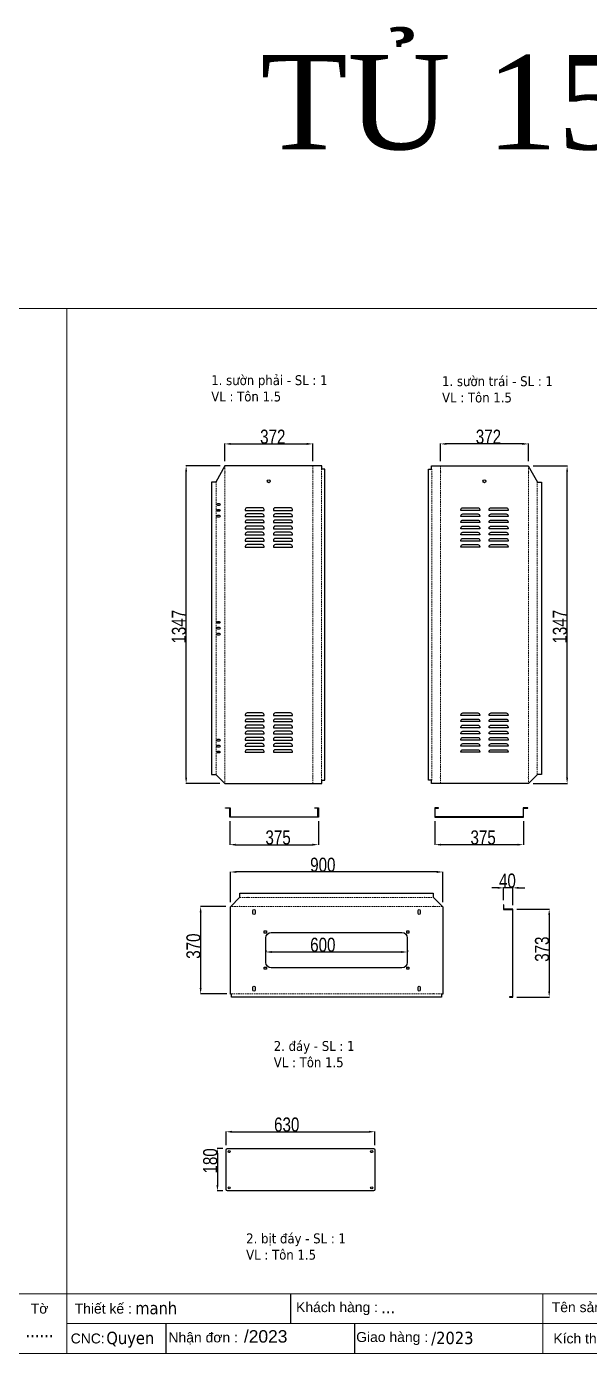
# Model space of a CAD drawing. Header units: inches. Extents: x 21 to 136330, y 8 to 58290.
# Drawn here: x 32897 to 35282, y 23570 to 29198 of the extents above; entities that cross this region are included whole.
import ezdxf
from ezdxf.enums import TextEntityAlignment as Align

# ---------------------------------------------------------------- set-up
doc = ezdxf.new("R2010")
doc.units = ezdxf.units.IN
doc.header["$MEASUREMENT"] = 0
doc.linetypes.add('HIDDEN', pattern=[9.525, 6.35, -3.175])
for name, color, linetype in [('0 KHUNG KT01', 7, 'Continuous'), ('1-EMC-ACESS', 4, 'Continuous'), ('@.0.DM. NÉT CHÍNH', 7, 'Continuous')]:
    doc.layers.add(name, color=color, linetype=linetype)
doc.layers.add('0 TĂNG CỨNG', color=7, linetype='Continuous', lineweight=15)
doc.layers.add('@.0.DM. NÉT ĐỨT', color=8, linetype='HIDDEN', lineweight=9)
doc.layers.add('@.DM. KÍCH THƯỚC', color=8, linetype='Continuous', transparency=0.2)
doc.layers.add('@.DM. KÍCH THƯỚC @ 1', color=8, linetype='Continuous', transparency=0.2)
doc.styles.add('ARIAL', font='arial.ttf')
doc.styles.add('Note Text (ISO)', font='tahoma.ttf')
doc.styles.add('roman', font='roman.shx', dxfattribs={"width": 0.8})
doc.styles.add('Tahoma (Input Text)', font='tahoma.ttf')
doc.dimstyles.new('Kích thước Duy Mạnh', dxfattribs={"dimtxt": 30, "dimasz": 25, "dimexe": 1.25, "dimexo": 20, "dimtad": 1, "dimdec": 1, "dimtxsty": 'roman', "dimcen": 2.5, "dimclrd": 8, "dimclre": 8, "dimclrt": 2, "dimadec": 0, "dimazin": 0, "dimtfac": 1, "dimtdec": 1, "dimtix": 1, "dimtmove": 0, "dimatfit": 3, "dimfxl": 1, "dimtfillclr": 1, "dimarcsym": 0})

# ---------------------------------------------------------------- blocks, each defined once
blk = doc.blocks.new('KHUNG KT1')
at = {"color": 7}
for p, q in [((7128, -4752), (0, -4752)), ((2294.1, -4752), (2294.1, -5040)), ((4848, -4896), (0, -4896))]:
    blk.add_line(p, q, dxfattribs=at)
blk.add_lwpolyline([(0, 0), (7128, 0), (7128, -5040), (0, -5040)], close=True, dxfattribs=at)
at = {"layer": '0 KHUNG KT01'}
for p, q in [((1077.9, -4752), (1077.9, -4896)), ((476.3, -4896), (476.3, -5040)), ((1385.1, -4896), (1385.1, -5040))]:
    blk.add_line(p, q, dxfattribs=at)
at = {"color": 2, "char_height": 48, "style": 'ARIAL'}
for s, insert, width, attachment_point in [('  Thiết kế :', (0, -4824), 2202.321, 4), ('  Khách hàng :', (1066.9, -4824), 2202.321, 4), ('  Tên sản phẩm :', (2299.1, -4824), 2202.321, 4), ('Tờ', (6996, -4824), 264, 5), ('CNC:', (18.2, -4968), 2202.321, 4), ('  Nhận đơn :', (451.9, -4968), 2202.321, 4), ('  Giao hàng :', (1356.7, -4968), 2202.321, 4), ('  Kích thước :', (2307, -4968), 2202.321, 4)]:
    blk.add_mtext(s, dxfattribs=dict(at, insert=insert, width=width, attachment_point=attachment_point))
at = {"color": 1, "style": 'Tahoma (Input Text)', "flags": 8}
for tag, p in [('#01', (328.9, -4851.1)), ('#03', (1514.7, -4846.3)), ('#05', (2819, -4851.1)), ('#07', (4424, -4851.1)), ('#09', (5172.9, -4851.1)), ('#02', (189.8, -4995.1)), ('#04', (1755.3, -4995.1)), ('#06', (2727.8, -4995.1)), ('#08', (4382.7, -4995.1)), ('#10', (5172.9, -4995.1))]:
    blk.add_attdef(tag, p, '', height=60, dxfattribs=at)
blk.add_attdef('#11', text='', height=60, dxfattribs=at).set_placement((6996, -4961.6), align=Align.CENTER)
at = {"layer": '0 TĂNG CỨNG', "color": 1, "style": 'ARIAL'}
blk.add_attdef('#12', (852.8, -4987.6), '', height=60, dxfattribs=at)
blk = doc.blocks.new('*D971')
at = {"layer": '@.DM. KÍCH THƯỚC', "color": 8, "lineweight": -2, "transparency": 16777216}
for p, q in [((33760.2, 25484.4), (33760.2, 25613.6)), ((34660.2, 25484.4), (34660.2, 25613.6))]:
    blk.add_line(p, q, dxfattribs=at)
at = {"layer": '@.DM. KÍCH THƯỚC', "lineweight": -2, "transparency": 16777216}
blk.add_line((34635.2, 25612.3), (33785.2, 25612.3), dxfattribs=at)
at = {"layer": '@.DM. KÍCH THƯỚC', "transparency": 16777216}
for points in [[(33785.2, 25616.5), (33785.2, 25608.2), (33760.2, 25612.3)], [(34635.2, 25616.5), (34635.2, 25608.2), (34660.2, 25612.3)]]:
    blk.add_solid(points, dxfattribs=at)
at = {"layer": 'Defpoints', "color": 0, "transparency": 16777216}
for p in [(33760.2, 25612.3), (33760.2, 25464.4), (34660.2, 25464.4)]:
    blk.add_point(p, dxfattribs=at)
at = {"layer": '@.DM. KÍCH THƯỚC', "color": 2, "transparency": 16777216, "insert": (34098.5, 25672.9), "char_height": 60, "attachment_point": 1, "style": 'roman'}
blk.add_mtext('900', dxfattribs=at)
blk = doc.blocks.new('*D972')
at = {"layer": '@.DM. KÍCH THƯỚC', "color": 8, "lineweight": -2, "transparency": 16777216}
for p, q in [((33742.2, 24453.5), (33742.2, 24511.7)), ((34372.2, 24453.5), (34372.2, 24511.7))]:
    blk.add_line(p, q, dxfattribs=at)
at = {"layer": '@.DM. KÍCH THƯỚC', "lineweight": -2, "transparency": 16777216}
blk.add_line((33767.2, 24510.5), (34347.2, 24510.5), dxfattribs=at)
at = {"layer": '@.DM. KÍCH THƯỚC', "transparency": 16777216}
for points in [[(33767.2, 24514.7), (33767.2, 24506.3), (33742.2, 24510.5)], [(34347.2, 24514.7), (34347.2, 24506.3), (34372.2, 24510.5)]]:
    blk.add_solid(points, dxfattribs=at)
at = {"layer": 'Defpoints', "color": 0, "transparency": 16777216}
for p in [(34372.2, 24510.5), (33742.2, 24433.5), (34372.2, 24433.5)]:
    blk.add_point(p, dxfattribs=at)
at = {"layer": '@.DM. KÍCH THƯỚC', "color": 2, "transparency": 16777216, "insert": (33945.5, 24571.1), "char_height": 60, "attachment_point": 1, "style": 'roman'}
blk.add_mtext('630', dxfattribs=at)
blk = doc.blocks.new('*D973')
at = {"layer": '@.DM. KÍCH THƯỚC', "color": 8, "lineweight": -2, "transparency": 16777216}
for p, q in [((33728.2, 24439.5), (33704.2, 24439.5)), ((33728.2, 24259.5), (33704.2, 24259.5))]:
    blk.add_line(p, q, dxfattribs=at)
at = {"layer": '@.DM. KÍCH THƯỚC', "lineweight": -2, "transparency": 16777216}
blk.add_line((33705.5, 24414.5), (33705.5, 24284.5), dxfattribs=at)
at = {"layer": '@.DM. KÍCH THƯỚC', "transparency": 16777216}
for points in [[(33701.3, 24414.5), (33709.6, 24414.5), (33705.5, 24439.5)], [(33701.3, 24284.5), (33709.6, 24284.5), (33705.5, 24259.5)]]:
    blk.add_solid(points, dxfattribs=at)
at = {"layer": 'Defpoints', "color": 0, "transparency": 16777216}
for p in [(33748.2, 24439.5), (33705.5, 24259.5), (33748.2, 24259.5)]:
    blk.add_point(p, dxfattribs=at)
at = {"layer": '@.DM. KÍCH THƯỚC', "color": 2, "transparency": 16777216, "insert": (33644.8, 24333.4), "char_height": 60, "attachment_point": 1, "rotation": 90, "style": 'roman'}
blk.add_mtext('180', dxfattribs=at)
blk = doc.blocks.new('*D974')
at = {"layer": '@.DM. KÍCH THƯỚC', "color": 8, "lineweight": -2, "transparency": 16777216}
for p, q in [((33910.2, 25281.3), (33910.2, 25274.1)), ((34510.2, 25281.3), (34510.2, 25274.1))]:
    blk.add_line(p, q, dxfattribs=at)
at = {"layer": '@.DM. KÍCH THƯỚC', "lineweight": -2, "transparency": 16777216}
blk.add_line((34485.2, 25272.9), (33935.2, 25272.9), dxfattribs=at)
at = {"layer": '@.DM. KÍCH THƯỚC', "transparency": 16777216}
for points in [[(33935.2, 25277.1), (33935.2, 25268.7), (33910.2, 25272.9)], [(34485.2, 25277.1), (34485.2, 25268.7), (34510.2, 25272.9)]]:
    blk.add_solid(points, dxfattribs=at)
at = {"layer": 'Defpoints', "color": 0, "transparency": 16777216}
for p in [(33910.2, 25272.9), (33910.2, 25261.3), (34510.2, 25261.3)]:
    blk.add_point(p, dxfattribs=at)
at = {"layer": '@.DM. KÍCH THƯỚC', "color": 2, "transparency": 16777216, "insert": (34098.5, 25333.5), "char_height": 60, "attachment_point": 1, "style": 'roman'}
blk.add_mtext('600', dxfattribs=at)
blk = doc.blocks.new('*D976')
at = {"layer": '@.DM. KÍCH THƯỚC', "color": 8, "lineweight": -2, "transparency": 16777216}
for p, q in [((33736.9, 27354.5), (33736.9, 27429)), ((34109.3, 27354.5), (34109.3, 27429))]:
    blk.add_line(p, q, dxfattribs=at)
at = {"layer": '@.DM. KÍCH THƯỚC', "lineweight": -2, "transparency": 16777216}
blk.add_line((33761.9, 27427.8), (34084.3, 27427.8), dxfattribs=at)
at = {"layer": '@.DM. KÍCH THƯỚC', "transparency": 16777216}
for points in [[(33761.9, 27432), (33761.9, 27423.6), (33736.9, 27427.8)], [(34084.3, 27432), (34084.3, 27423.6), (34109.3, 27427.8)]]:
    blk.add_solid(points, dxfattribs=at)
at = {"layer": 'Defpoints', "color": 0, "transparency": 16777216}
for p in [(34109.3, 27427.8), (33736.9, 27334.5), (34109.3, 27334.5)]:
    blk.add_point(p, dxfattribs=at)
at = {"layer": '@.DM. KÍCH THƯỚC', "color": 2, "transparency": 16777216, "insert": (33886.4, 27488.4), "char_height": 60, "attachment_point": 1, "style": 'roman'}
blk.add_mtext('372', dxfattribs=at)
blk = doc.blocks.new('*D977')
at = {"layer": '@.DM. KÍCH THƯỚC', "color": 8, "lineweight": -2, "transparency": 16777216}
for p, q in [((33716.9, 27334.5), (33571.6, 27334.5)), ((33716.3, 25987.5), (33571.6, 25987.5))]:
    blk.add_line(p, q, dxfattribs=at)
at = {"layer": '@.DM. KÍCH THƯỚC', "lineweight": -2, "transparency": 16777216}
blk.add_line((33572.8, 26012.5), (33572.8, 27309.5), dxfattribs=at)
at = {"layer": '@.DM. KÍCH THƯỚC', "transparency": 16777216}
for points in [[(33568.7, 27309.5), (33577, 27309.5), (33572.8, 27334.5)], [(33568.7, 26012.5), (33577, 26012.5), (33572.8, 25987.5)]]:
    blk.add_solid(points, dxfattribs=at)
at = {"layer": 'Defpoints', "color": 0, "transparency": 16777216}
for p in [(33572.8, 27334.5), (33736.9, 27334.5), (33736.3, 25987.5)]:
    blk.add_point(p, dxfattribs=at)
at = {"layer": '@.DM. KÍCH THƯỚC', "color": 2, "transparency": 16777216, "insert": (33512.2, 26581), "char_height": 60, "attachment_point": 1, "rotation": 90, "style": 'roman'}
blk.add_mtext('1347', dxfattribs=at)
blk = doc.blocks.new('*D980')
at = {"layer": '@.DM. KÍCH THƯỚC', "color": 8, "lineweight": -2, "transparency": 16777216}
for p, q in [((33741.1, 25466.1), (33633.1, 25466.1)), ((33745.2, 25095.7), (33633.1, 25095.7))]:
    blk.add_line(p, q, dxfattribs=at)
at = {"layer": '@.DM. KÍCH THƯỚC', "lineweight": -2, "transparency": 16777216}
blk.add_line((33634.3, 25441.1), (33634.3, 25120.7), dxfattribs=at)
at = {"layer": '@.DM. KÍCH THƯỚC', "transparency": 16777216}
for points in [[(33630.2, 25441.1), (33638.5, 25441.1), (33634.3, 25466.1)], [(33630.2, 25120.7), (33638.5, 25120.7), (33634.3, 25095.7)]]:
    blk.add_solid(points, dxfattribs=at)
at = {"layer": 'Defpoints', "color": 0, "transparency": 16777216}
for p in [(33761.1, 25466.1), (33634.3, 25095.7), (33765.2, 25095.7)]:
    blk.add_point(p, dxfattribs=at)
at = {"layer": '@.DM. KÍCH THƯỚC', "color": 2, "transparency": 16777216, "insert": (33573.7, 25244.2), "char_height": 60, "attachment_point": 1, "rotation": 90, "style": 'roman'}
blk.add_mtext('370', dxfattribs=at)
blk = doc.blocks.new('*D981')
at = {"layer": '@.DM. KÍCH THƯỚC', "color": 8, "lineweight": -2, "transparency": 16777216}
for p, q in [((34974.6, 25454.6), (35112.6, 25454.6)), ((34974.6, 25081.6), (35112.6, 25081.6))]:
    blk.add_line(p, q, dxfattribs=at)
at = {"layer": '@.DM. KÍCH THƯỚC', "lineweight": -2, "transparency": 16777216}
blk.add_line((35111.4, 25429.6), (35111.4, 25106.6), dxfattribs=at)
at = {"layer": '@.DM. KÍCH THƯỚC', "transparency": 16777216}
for points in [[(35107.2, 25429.6), (35115.5, 25429.6), (35111.4, 25454.6)], [(35107.2, 25106.6), (35115.5, 25106.6), (35111.4, 25081.6)]]:
    blk.add_solid(points, dxfattribs=at)
at = {"layer": 'Defpoints', "color": 0, "transparency": 16777216}
for p in [(34954.6, 25454.6), (34954.6, 25081.6), (35111.4, 25081.6)]:
    blk.add_point(p, dxfattribs=at)
at = {"layer": '@.DM. KÍCH THƯỚC', "color": 2, "transparency": 16777216, "insert": (35050.8, 25231.4), "char_height": 60, "attachment_point": 1, "rotation": 90, "style": 'roman'}
blk.add_mtext('373', dxfattribs=at)
blk = doc.blocks.new('*D982')
at = {"layer": '@.DM. KÍCH THƯỚC', "color": 8, "lineweight": -2, "transparency": 16777216}
for p, q in [((33758.1, 25827.2), (33758.1, 25726.8)), ((34133.1, 25827.2), (34133.1, 25726.8))]:
    blk.add_line(p, q, dxfattribs=at)
at = {"layer": '@.DM. KÍCH THƯỚC', "lineweight": -2, "transparency": 16777216}
blk.add_line((33783.1, 25728.1), (34108.1, 25728.1), dxfattribs=at)
at = {"layer": '@.DM. KÍCH THƯỚC', "transparency": 16777216}
for points in [[(33783.1, 25732.2), (33783.1, 25723.9), (33758.1, 25728.1)], [(34108.1, 25732.2), (34108.1, 25723.9), (34133.1, 25728.1)]]:
    blk.add_solid(points, dxfattribs=at)
at = {"layer": 'Defpoints', "color": 0, "transparency": 16777216}
for p in [(33758.1, 25847.2), (34133.1, 25847.2), (34133.1, 25728.1)]:
    blk.add_point(p, dxfattribs=at)
at = {"layer": '@.DM. KÍCH THƯỚC', "color": 2, "transparency": 16777216, "insert": (33908.9, 25788.7), "char_height": 60, "attachment_point": 1, "style": 'roman'}
blk.add_mtext('375', dxfattribs=at)
blk = doc.blocks.new('*D984')
at = {"layer": '@.DM. KÍCH THƯỚC', "lineweight": -2, "transparency": 16777216}
for p, q in [((34892.6, 25544.9), (34867.6, 25544.9)), ((34957.6, 25544.9), (34917.6, 25544.9)), ((34982.6, 25544.9), (35007.6, 25544.9))]:
    blk.add_line(p, q, dxfattribs=at)
at = {"layer": '@.DM. KÍCH THƯỚC', "color": 8, "lineweight": -2, "transparency": 16777216}
for p, q in [((34917.6, 25493.1), (34917.6, 25546.2)), ((34957.6, 25471.6), (34957.6, 25546.2))]:
    blk.add_line(p, q, dxfattribs=at)
at = {"layer": '@.DM. KÍCH THƯỚC', "transparency": 16777216}
for points in [[(34892.6, 25549.1), (34892.6, 25540.7), (34917.6, 25544.9)], [(34982.6, 25549.1), (34982.6, 25540.7), (34957.6, 25544.9)]]:
    blk.add_solid(points, dxfattribs=at)
at = {"layer": 'Defpoints', "color": 0, "transparency": 16777216}
for p in [(34917.6, 25544.9), (34917.6, 25473.1), (34957.6, 25451.6)]:
    blk.add_point(p, dxfattribs=at)
at = {"layer": '@.DM. KÍCH THƯỚC', "color": 2, "transparency": 16777216, "insert": (34898.7, 25605.5), "char_height": 60, "attachment_point": 1, "style": 'roman'}
blk.add_mtext('40', dxfattribs=at)
blk = doc.blocks.new('*D1021')
at = {"layer": '@.DM. KÍCH THƯỚC', "color": 8, "lineweight": -2, "transparency": 16777216}
for p, q in [((34650.9, 27354.5), (34650.9, 27429)), ((35023.2, 27354.5), (35023.2, 27429))]:
    blk.add_line(p, q, dxfattribs=at)
at = {"layer": '@.DM. KÍCH THƯỚC', "lineweight": -2, "transparency": 16777216}
blk.add_line((34998.2, 27427.8), (34675.9, 27427.8), dxfattribs=at)
at = {"layer": '@.DM. KÍCH THƯỚC', "transparency": 16777216}
for points in [[(34675.9, 27432), (34675.9, 27423.6), (34650.9, 27427.8)], [(34998.2, 27432), (34998.2, 27423.6), (35023.2, 27427.8)]]:
    blk.add_solid(points, dxfattribs=at)
at = {"layer": 'Defpoints', "color": 0, "transparency": 16777216}
for p in [(34650.9, 27427.8), (34650.9, 27334.5), (35023.2, 27334.5)]:
    blk.add_point(p, dxfattribs=at)
at = {"layer": '@.DM. KÍCH THƯỚC', "color": 2, "transparency": 16777216, "insert": (34800.3, 27488.4), "char_height": 60, "attachment_point": 1, "style": 'roman'}
blk.add_mtext('372', dxfattribs=at)
blk = doc.blocks.new('*D1022')
at = {"layer": '@.DM. KÍCH THƯỚC', "color": 8, "lineweight": -2, "transparency": 16777216}
for p, q in [((35043.2, 27334.5), (35188.6, 27334.5)), ((35043.8, 25987.5), (35188.6, 25987.5))]:
    blk.add_line(p, q, dxfattribs=at)
at = {"layer": '@.DM. KÍCH THƯỚC', "lineweight": -2, "transparency": 16777216}
blk.add_line((35187.3, 26012.5), (35187.3, 27309.5), dxfattribs=at)
at = {"layer": '@.DM. KÍCH THƯỚC', "transparency": 16777216}
for points in [[(35183.1, 27309.5), (35191.5, 27309.5), (35187.3, 27334.5)], [(35183.1, 26012.5), (35191.5, 26012.5), (35187.3, 25987.5)]]:
    blk.add_solid(points, dxfattribs=at)
at = {"layer": 'Defpoints', "color": 0, "transparency": 16777216}
for p in [(35023.2, 27334.5), (35187.3, 27334.5), (35023.8, 25987.5)]:
    blk.add_point(p, dxfattribs=at)
at = {"layer": '@.DM. KÍCH THƯỚC', "color": 2, "transparency": 16777216, "insert": (35126.7, 26581), "char_height": 60, "attachment_point": 1, "rotation": 90, "style": 'roman'}
blk.add_mtext('1347', dxfattribs=at)
blk = doc.blocks.new('*D1023')
at = {"layer": '@.DM. KÍCH THƯỚC', "color": 8, "lineweight": -2, "transparency": 16777216}
for p, q in [((34627.1, 25827.2), (34627.1, 25726.8)), ((35002.1, 25827.2), (35002.1, 25726.8))]:
    blk.add_line(p, q, dxfattribs=at)
at = {"layer": '@.DM. KÍCH THƯỚC', "lineweight": -2, "transparency": 16777216}
blk.add_line((34977.1, 25728.1), (34652.1, 25728.1), dxfattribs=at)
at = {"layer": '@.DM. KÍCH THƯỚC', "transparency": 16777216}
for points in [[(34652.1, 25732.2), (34652.1, 25723.9), (34627.1, 25728.1)], [(34977.1, 25732.2), (34977.1, 25723.9), (35002.1, 25728.1)]]:
    blk.add_solid(points, dxfattribs=at)
at = {"layer": 'Defpoints', "color": 0, "transparency": 16777216}
for p in [(34627.1, 25847.2), (35002.1, 25847.2), (34627.1, 25728.1)]:
    blk.add_point(p, dxfattribs=at)
at = {"layer": '@.DM. KÍCH THƯỚC', "color": 2, "transparency": 16777216, "insert": (34777.8, 25788.7), "char_height": 60, "attachment_point": 1, "style": 'roman'}
blk.add_mtext('375', dxfattribs=at)

msp = doc.modelspace()

# ---------------------------------------------------------------- linework, layer by layer
at = {"layer": '@.0.DM. NÉT CHÍNH', "color": 1}
for p, q in [((33736.8998, 27308.8478), (33736.8998, 27307.3478)), ((34109.2928, 27310.0039), (34109.2928, 27308.5039)), ((34650.8558, 27310.0039), (34650.8558, 27308.5039)), ((35023.2488, 27308.8478), (35023.2488, 27307.3478)), ((34146.6857, 27290.4672), (34146.6857, 27288.9672)), ((34613.4629, 27290.4672), (34613.4629, 27288.9672)), ((33699.5069, 27237.2598), (33699.5069, 27235.7598)), ((35060.6417, 27237.2598), (35060.6417, 27235.7598)), ((33699.5069, 26054.5871), (33699.5069, 26056.0871)), ((33736.8998, 26013.1466), (33736.8998, 26014.6466)), ((34109.2928, 26011.9904), (34109.2928, 26013.4904)), ((34146.6857, 26031.5271), (34146.6857, 26033.0271)), ((34613.4629, 26031.5271), (34613.4629, 26033.0271)), ((34650.8558, 26011.9904), (34650.8558, 26013.4904)), ((35023.2488, 26013.1466), (35023.2488, 26014.6466)), ((35060.6417, 26054.5871), (35060.6417, 26056.0871)), ((33836.3492, 25503.5077), (33834.8492, 25503.5077)), ((34584.9863, 25503.5077), (34583.4863, 25503.5077)), ((33798.6184, 25466.1148), (33797.1184, 25466.1148)), ((34622.8983, 25466.1148), (34621.3983, 25466.1148)), ((33797.7101, 25095.7219), (33796.2101, 25095.7219)), ((34621.5643, 25095.7219), (34620.0643, 25095.7219))]:
    msp.add_line(p, q, dxfattribs=at)
at = {"layer": '@.0.DM. NÉT CHÍNH'}
for p, q in [((34146.7133, 27320.4972), (34147.9378, 27320.4972)), ((34613.4353, 27320.4972), (34612.2108, 27320.4972)), ((34146.7133, 26001.4972), (34147.9378, 26001.4972)), ((34613.4353, 26001.4972), (34612.2108, 26001.4972)), ((33765.1919, 25094.4548), (33765.1919, 25095.6864)), ((34655.1919, 25094.4548), (34655.1919, 25095.6864))]:
    msp.add_line(p, q, dxfattribs=at)
for points in [[(33736.7034, 25987.4972), (34147.9892, 25987.4972), (34147.9892, 26001.4972), (34160.3821, 26001.4972), (34160.3821, 27320.4972), (34147.9892, 27320.4972), (34147.9892, 27334.4972), (33737.3462, 27334.4972), (33698.2034, 27265.9972), (33680.8105, 27265.9972), (33680.8105, 26025.9972), (33698.2034, 26025.9972)], [(35023.4452, 25987.4972), (34612.1594, 25987.4972), (34612.1594, 26001.4972), (34599.7665, 26001.4972), (34599.7665, 27320.4972), (34612.1594, 27320.4972), (34612.1594, 27334.4972), (35022.8024, 27334.4972), (35061.9452, 27265.9972), (35079.3381, 27265.9972), (35079.3381, 26025.9972), (35061.9452, 26025.9972)], [(33739.5892, 25884.1795), (33759.5892, 25884.1795), (33759.5892, 25845.6795), (34131.5892, 25845.6795), (34131.5892, 25882.6795), (34118.0892, 25882.6795), (34118.0892, 25884.1795), (34133.0892, 25884.1795), (34133.0892, 25844.1795), (33758.0892, 25844.1795), (33758.0892, 25882.6795), (33739.5892, 25882.6795)], [(35020.5594, 25884.1795), (35000.5594, 25884.1795), (35000.5594, 25845.6795), (34628.5594, 25845.6795), (34628.5594, 25882.6795), (34642.0594, 25882.6795), (34642.0594, 25884.1795), (34627.0594, 25884.1795), (34627.0594, 25844.1795), (35002.0594, 25844.1795), (35002.0594, 25882.6795), (35020.5594, 25882.6795)], [(34620.1919, 25504.8113), (34660.1919, 25464.8113), (34660.1919, 25094.4183), (34655.1919, 25094.4183), (34655.1919, 25082.0254), (33765.1919, 25082.0254), (33765.1919, 25094.4183), (33760.1919, 25094.4183), (33760.1919, 25464.8113), (33800.1919, 25504.8113), (33800.1919, 25522.2042), (34620.1919, 25522.2042)], [(34957.5999, 25454.6288), (34919.0999, 25454.6288), (34919.0999, 25473.1288), (34917.5999, 25473.1288), (34917.5999, 25453.1288), (34956.0999, 25453.1288), (34956.0999, 25083.1288), (34942.5999, 25083.1288), (34942.5999, 25081.6288), (34957.5999, 25081.6288)]]:
    msp.add_lwpolyline(points, close=True, dxfattribs=at)
at = {"layer": '@.0.DM. NÉT CHÍNH', "color": 2}
for points in [[(33712.7034, 27166.9972), (33706.7034, 27166.9972, -1), (33706.7034, 27174.9972), (33712.7034, 27174.9972, -1)], [(33706.7034, 27149.9972), (33712.7034, 27149.9972, -1), (33712.7034, 27141.9972), (33706.7034, 27141.9972, -1)], [(33895.0981, 27156.9972), (33831.0981, 27156.9972, 0.414213562), (33823.0981, 27148.9972), (33823.0981, 27145.9972), (33903.0981, 27145.9972), (33903.0981, 27148.9972, 0.414213562)], [(33895.0981, 27130.9972), (33831.0981, 27130.9972, 0.414213562), (33823.0981, 27122.9972), (33823.0981, 27119.9972), (33903.0981, 27119.9972), (33903.0981, 27122.9972, 0.414213562)], [(34015.0981, 27156.9972), (33951.0981, 27156.9972, 0.414213562), (33943.0981, 27148.9972), (33943.0981, 27145.9972), (34023.0981, 27145.9972), (34023.0981, 27148.9972, 0.414213562)], [(34015.0981, 27130.9972), (33951.0981, 27130.9972, 0.414213562), (33943.0981, 27122.9972), (33943.0981, 27119.9972), (34023.0981, 27119.9972), (34023.0981, 27122.9972, 0.414213562)], [(34745.0505, 27156.9972), (34809.0505, 27156.9972, -0.414213562), (34817.0505, 27148.9972), (34817.0505, 27145.9972), (34737.0505, 27145.9972), (34737.0505, 27148.9972, -0.414213562)], [(34745.0505, 27130.9972), (34809.0505, 27130.9972, -0.414213562), (34817.0505, 27122.9972), (34817.0505, 27119.9972), (34737.0505, 27119.9972), (34737.0505, 27122.9972, -0.414213562)], [(34865.0505, 27156.9972), (34929.0505, 27156.9972, -0.414213562), (34937.0505, 27148.9972), (34937.0505, 27145.9972), (34857.0505, 27145.9972), (34857.0505, 27148.9972, -0.414213562)], [(34865.0505, 27130.9972), (34929.0505, 27130.9972, -0.414213562), (34937.0505, 27122.9972), (34937.0505, 27119.9972), (34857.0505, 27119.9972), (34857.0505, 27122.9972, -0.414213562)], [(33706.7034, 27124.9972), (33712.7034, 27124.9972, -1), (33712.7034, 27116.9972), (33706.7034, 27116.9972, -1)], [(33895.0981, 27104.9972), (33831.0981, 27104.9972, 0.414213562), (33823.0981, 27096.9972), (33823.0981, 27093.9972), (33903.0981, 27093.9972), (33903.0981, 27096.9972, 0.414213562)], [(33895.0981, 27078.9972), (33831.0981, 27078.9972, 0.414213562), (33823.0981, 27070.9972), (33823.0981, 27067.9972), (33903.0981, 27067.9972), (33903.0981, 27070.9972, 0.414213562)], [(34015.0981, 27104.9972), (33951.0981, 27104.9972, 0.414213562), (33943.0981, 27096.9972), (33943.0981, 27093.9972), (34023.0981, 27093.9972), (34023.0981, 27096.9972, 0.414213562)], [(34015.0981, 27078.9972), (33951.0981, 27078.9972, 0.414213562), (33943.0981, 27070.9972), (33943.0981, 27067.9972), (34023.0981, 27067.9972), (34023.0981, 27070.9972, 0.414213562)], [(34745.0505, 27104.9972), (34809.0505, 27104.9972, -0.414213562), (34817.0505, 27096.9972), (34817.0505, 27093.9972), (34737.0505, 27093.9972), (34737.0505, 27096.9972, -0.414213562)], [(34745.0505, 27078.9972), (34809.0505, 27078.9972, -0.414213562), (34817.0505, 27070.9972), (34817.0505, 27067.9972), (34737.0505, 27067.9972), (34737.0505, 27070.9972, -0.414213562)], [(34865.0505, 27104.9972), (34929.0505, 27104.9972, -0.414213562), (34937.0505, 27096.9972), (34937.0505, 27093.9972), (34857.0505, 27093.9972), (34857.0505, 27096.9972, -0.414213562)], [(34865.0505, 27078.9972), (34929.0505, 27078.9972, -0.414213562), (34937.0505, 27070.9972), (34937.0505, 27067.9972), (34857.0505, 27067.9972), (34857.0505, 27070.9972, -0.414213562)], [(33895.0981, 27052.9972), (33831.0981, 27052.9972, 0.414213562), (33823.0981, 27044.9972), (33823.0981, 27041.9972), (33903.0981, 27041.9972), (33903.0981, 27044.9972, 0.414213562)], [(33895.0981, 27026.9972), (33831.0981, 27026.9972, 0.414213562), (33823.0981, 27018.9972), (33823.0981, 27015.9972), (33903.0981, 27015.9972), (33903.0981, 27018.9972, 0.414213562)], [(34015.0981, 27052.9972), (33951.0981, 27052.9972, 0.414213562), (33943.0981, 27044.9972), (33943.0981, 27041.9972), (34023.0981, 27041.9972), (34023.0981, 27044.9972, 0.414213562)], [(34015.0981, 27026.9972), (33951.0981, 27026.9972, 0.414213562), (33943.0981, 27018.9972), (33943.0981, 27015.9972), (34023.0981, 27015.9972), (34023.0981, 27018.9972, 0.414213562)], [(34745.0505, 27052.9972), (34809.0505, 27052.9972, -0.414213562), (34817.0505, 27044.9972), (34817.0505, 27041.9972), (34737.0505, 27041.9972), (34737.0505, 27044.9972, -0.414213562)], [(34745.0505, 27026.9972), (34809.0505, 27026.9972, -0.414213562), (34817.0505, 27018.9972), (34817.0505, 27015.9972), (34737.0505, 27015.9972), (34737.0505, 27018.9972, -0.414213562)], [(34865.0505, 27052.9972), (34929.0505, 27052.9972, -0.414213562), (34937.0505, 27044.9972), (34937.0505, 27041.9972), (34857.0505, 27041.9972), (34857.0505, 27044.9972, -0.414213562)], [(34865.0505, 27026.9972), (34929.0505, 27026.9972, -0.414213562), (34937.0505, 27018.9972), (34937.0505, 27015.9972), (34857.0505, 27015.9972), (34857.0505, 27018.9972, -0.414213562)], [(33895.0981, 27000.9972), (33831.0981, 27000.9972, 0.414213562), (33823.0981, 26992.9972), (33823.0981, 26989.9972), (33903.0981, 26989.9972), (33903.0981, 26992.9972, 0.414213562)], [(34015.0981, 27000.9972), (33951.0981, 27000.9972, 0.414213562), (33943.0981, 26992.9972), (33943.0981, 26989.9972), (34023.0981, 26989.9972), (34023.0981, 26992.9972, 0.414213562)], [(34745.0505, 27000.9972), (34809.0505, 27000.9972, -0.414213562), (34817.0505, 26992.9972), (34817.0505, 26989.9972), (34737.0505, 26989.9972), (34737.0505, 26992.9972, -0.414213562)], [(34865.0505, 27000.9972), (34929.0505, 27000.9972, -0.414213562), (34937.0505, 26992.9972), (34937.0505, 26989.9972), (34857.0505, 26989.9972), (34857.0505, 26992.9972, -0.414213562)], [(33712.7034, 26666.9972), (33706.7034, 26666.9972, -1), (33706.7034, 26674.9972), (33712.7034, 26674.9972, -1)], [(33712.7034, 26641.9972), (33706.7034, 26641.9972, -1), (33706.7034, 26649.9972), (33712.7034, 26649.9972, -1)], [(33712.7034, 26616.9972), (33706.7034, 26616.9972, -1), (33706.7034, 26624.9972), (33712.7034, 26624.9972, -1)], [(33895.0981, 26286.9972), (33831.0981, 26286.9972, 0.414213562), (33823.0981, 26278.9972), (33823.0981, 26275.9972), (33903.0981, 26275.9972), (33903.0981, 26278.9972, 0.414213562)], [(34015.0981, 26286.9972), (33951.0981, 26286.9972, 0.414213562), (33943.0981, 26278.9972), (33943.0981, 26275.9972), (34023.0981, 26275.9972), (34023.0981, 26278.9972, 0.414213562)], [(34745.0505, 26286.9972), (34809.0505, 26286.9972, -0.414213562), (34817.0505, 26278.9972), (34817.0505, 26275.9972), (34737.0505, 26275.9972), (34737.0505, 26278.9972, -0.414213562)], [(34865.0505, 26286.9972), (34929.0505, 26286.9972, -0.414213562), (34937.0505, 26278.9972), (34937.0505, 26275.9972), (34857.0505, 26275.9972), (34857.0505, 26278.9972, -0.414213562)], [(33895.0981, 26260.9972), (33831.0981, 26260.9972, 0.414213562), (33823.0981, 26252.9972), (33823.0981, 26249.9972), (33903.0981, 26249.9972), (33903.0981, 26252.9972, 0.414213562)], [(33895.0981, 26234.9972), (33831.0981, 26234.9972, 0.414213562), (33823.0981, 26226.9972), (33823.0981, 26223.9972), (33903.0981, 26223.9972), (33903.0981, 26226.9972, 0.414213562)], [(34015.0981, 26260.9972), (33951.0981, 26260.9972, 0.414213562), (33943.0981, 26252.9972), (33943.0981, 26249.9972), (34023.0981, 26249.9972), (34023.0981, 26252.9972, 0.414213562)], [(34015.0981, 26234.9972), (33951.0981, 26234.9972, 0.414213562), (33943.0981, 26226.9972), (33943.0981, 26223.9972), (34023.0981, 26223.9972), (34023.0981, 26226.9972, 0.414213562)], [(34745.0505, 26260.9972), (34809.0505, 26260.9972, -0.414213562), (34817.0505, 26252.9972), (34817.0505, 26249.9972), (34737.0505, 26249.9972), (34737.0505, 26252.9972, -0.414213562)], [(34745.0505, 26234.9972), (34809.0505, 26234.9972, -0.414213562), (34817.0505, 26226.9972), (34817.0505, 26223.9972), (34737.0505, 26223.9972), (34737.0505, 26226.9972, -0.414213562)], [(34865.0505, 26260.9972), (34929.0505, 26260.9972, -0.414213562), (34937.0505, 26252.9972), (34937.0505, 26249.9972), (34857.0505, 26249.9972), (34857.0505, 26252.9972, -0.414213562)], [(34865.0505, 26234.9972), (34929.0505, 26234.9972, -0.414213562), (34937.0505, 26226.9972), (34937.0505, 26223.9972), (34857.0505, 26223.9972), (34857.0505, 26226.9972, -0.414213562)], [(33706.7034, 26174.9972), (33712.7034, 26174.9972, -1), (33712.7034, 26166.9972), (33706.7034, 26166.9972, -1)], [(33895.0981, 26208.9972), (33831.0981, 26208.9972, 0.414213562), (33823.0981, 26200.9972), (33823.0981, 26197.9972), (33903.0981, 26197.9972), (33903.0981, 26200.9972, 0.414213562)], [(33895.0981, 26182.9972), (33831.0981, 26182.9972, 0.414213562), (33823.0981, 26174.9972), (33823.0981, 26171.9972), (33903.0981, 26171.9972), (33903.0981, 26174.9972, 0.414213562)], [(34015.0981, 26208.9972), (33951.0981, 26208.9972, 0.414213562), (33943.0981, 26200.9972), (33943.0981, 26197.9972), (34023.0981, 26197.9972), (34023.0981, 26200.9972, 0.414213562)], [(34015.0981, 26182.9972), (33951.0981, 26182.9972, 0.414213562), (33943.0981, 26174.9972), (33943.0981, 26171.9972), (34023.0981, 26171.9972), (34023.0981, 26174.9972, 0.414213562)], [(34745.0505, 26208.9972), (34809.0505, 26208.9972, -0.414213562), (34817.0505, 26200.9972), (34817.0505, 26197.9972), (34737.0505, 26197.9972), (34737.0505, 26200.9972, -0.414213562)], [(34745.0505, 26182.9972), (34809.0505, 26182.9972, -0.414213562), (34817.0505, 26174.9972), (34817.0505, 26171.9972), (34737.0505, 26171.9972), (34737.0505, 26174.9972, -0.414213562)], [(34865.0505, 26208.9972), (34929.0505, 26208.9972, -0.414213562), (34937.0505, 26200.9972), (34937.0505, 26197.9972), (34857.0505, 26197.9972), (34857.0505, 26200.9972, -0.414213562)], [(34865.0505, 26182.9972), (34929.0505, 26182.9972, -0.414213562), (34937.0505, 26174.9972), (34937.0505, 26171.9972), (34857.0505, 26171.9972), (34857.0505, 26174.9972, -0.414213562)], [(33706.7034, 26149.9972), (33712.7034, 26149.9972, -1), (33712.7034, 26141.9972), (33706.7034, 26141.9972, -1)], [(33706.7034, 26124.9972), (33712.7034, 26124.9972, -1), (33712.7034, 26116.9972), (33706.7034, 26116.9972, -1)], [(33895.0981, 26156.9972), (33831.0981, 26156.9972, 0.414213562), (33823.0981, 26148.9972), (33823.0981, 26145.9972), (33903.0981, 26145.9972), (33903.0981, 26148.9972, 0.414213562)], [(33895.0981, 26130.9972), (33831.0981, 26130.9972, 0.414213562), (33823.0981, 26122.9972), (33823.0981, 26119.9972), (33903.0981, 26119.9972), (33903.0981, 26122.9972, 0.414213562)], [(34015.0981, 26156.9972), (33951.0981, 26156.9972, 0.414213562), (33943.0981, 26148.9972), (33943.0981, 26145.9972), (34023.0981, 26145.9972), (34023.0981, 26148.9972, 0.414213562)], [(34015.0981, 26130.9972), (33951.0981, 26130.9972, 0.414213562), (33943.0981, 26122.9972), (33943.0981, 26119.9972), (34023.0981, 26119.9972), (34023.0981, 26122.9972, 0.414213562)], [(34745.0505, 26156.9972), (34809.0505, 26156.9972, -0.414213562), (34817.0505, 26148.9972), (34817.0505, 26145.9972), (34737.0505, 26145.9972), (34737.0505, 26148.9972, -0.414213562)], [(34745.0505, 26130.9972), (34809.0505, 26130.9972, -0.414213562), (34817.0505, 26122.9972), (34817.0505, 26119.9972), (34737.0505, 26119.9972), (34737.0505, 26122.9972, -0.414213562)], [(34865.0505, 26156.9972), (34929.0505, 26156.9972, -0.414213562), (34937.0505, 26148.9972), (34937.0505, 26145.9972), (34857.0505, 26145.9972), (34857.0505, 26148.9972, -0.414213562)], [(34865.0505, 26130.9972), (34929.0505, 26130.9972, -0.414213562), (34937.0505, 26122.9972), (34937.0505, 26119.9972), (34857.0505, 26119.9972), (34857.0505, 26122.9972, -0.414213562)], [(33855.6919, 25436.4183), (33855.6919, 25448.4183, -1), (33864.6919, 25448.4183), (33864.6919, 25436.4183, -1)], [(34564.6919, 25448.4183), (34564.6919, 25436.4183, -1), (34555.6919, 25436.4183), (34555.6919, 25448.4183, -1)], [(34487.1919, 25205.9183), (33933.1919, 25205.9183, -0.414213562), (33910.1919, 25228.9183), (33910.1919, 25332.9183, -0.414213562), (33933.1919, 25355.9183), (34487.1919, 25355.9183, -0.414213562), (34510.1919, 25332.9183), (34510.1919, 25228.9183, -0.414213562)], [(33864.6919, 25123.4183), (33864.6919, 25111.4183, -1), (33855.6919, 25111.4183), (33855.6919, 25123.4183, -1)], [(34555.6919, 25111.4183), (34555.6919, 25123.4183, -1), (34564.6919, 25123.4183), (34564.6919, 25111.4183, -1)]]:
    msp.add_lwpolyline(points, format="xyb", close=True, dxfattribs=at)
for points in [[(33912.6919, 25362.4183), (33912.6919, 25353.4183), (33903.6919, 25353.4183), (33903.6919, 25362.4183)], [(34507.6919, 25353.4183), (34507.6919, 25362.4183), (34516.6919, 25362.4183), (34516.6919, 25353.4183)], [(33912.6919, 25208.4183), (33912.6919, 25199.4183), (33903.6919, 25199.4183), (33903.6919, 25208.4183)], [(34507.6919, 25199.4183), (34507.6919, 25208.4183), (34516.6919, 25208.4183), (34516.6919, 25199.4183)]]:
    msp.add_lwpolyline(points, close=True, dxfattribs=at)
at = {"layer": '@.0.DM. NÉT CHÍNH'}
msp.add_lwpolyline([(34366.2298, 24439.4566, -0.414213562), (34372.2298, 24433.4566), (34372.2298, 24265.4566, -0.414213562), (34366.2298, 24259.4566), (33748.2298, 24259.4566, -0.414213562), (33742.2298, 24265.4566), (33742.2298, 24433.4566, -0.414213562), (33748.2298, 24439.4566)], format="xyb", close=True, dxfattribs=at)
at = {"layer": '@.0.DM. NÉT CHÍNH', "color": 2}
for centre, radius in [((33923.0963, 27269.4972), 6.5), ((34837.0523, 27269.4972), 6.5), ((33755.2298, 24426.4566), 4.5), ((34359.2298, 24426.4566), 4.5), ((33755.2298, 24272.4566), 4.5), ((34359.2298, 24272.4566), 4.5)]:
    msp.add_circle(centre, radius, dxfattribs=at)
at = {"layer": '@.0.DM. NÉT ĐỨT'}
for p, q in [((33736.8998, 27334.4595), (33736.8998, 25987.4972)), ((34109.2928, 25987.4972), (34109.2928, 27334.4972)), ((34146.6857, 26001.4972), (34146.6857, 27320.4972)), ((34613.4629, 26001.4972), (34613.4629, 27320.4972)), ((34650.8558, 25987.4972), (34650.8558, 27334.4972)), ((35023.2488, 27334.4595), (35023.2488, 25987.4972)), ((33699.5069, 26024.4972), (33699.5069, 27268.6222)), ((35060.6417, 26024.4972), (35060.6417, 27268.6222)), ((33798.6919, 25503.5077), (34621.6919, 25503.5077)), ((34659.3132, 25466.1148), (33761.0706, 25466.1148)), ((33765.1919, 25095.7219), (34655.1919, 25095.7219))]:
    msp.add_line(p, q, dxfattribs=at)

# ---------------------------------------------------------------- block references
at = {"layer": '0 TĂNG CỨNG', "color": 1}
ref = msp.add_blockref('KHUNG KT1', (26800.1213, 28001.9221), dxfattribs=dict(at, xscale=0.8792977987369557, yscale=0.8792977987369557, zscale=0.8792977987369557))
ref.add_attrib('#11', '......', dxfattribs={"layer": '0', "color": 1, "height": 52.75787, "style": 'Tahoma (Input Text)'}).set_placement((32951.6744, 23639.1676), align=Align.CENTER)
ref = msp.add_blockref('KHUNG KT1', (33067.756, 28001.9221), dxfattribs=dict(at, xscale=0.8792977987369557, yscale=0.8792977987369557, zscale=0.8792977987369557))
ref.add_attrib('#12', '/2023', (33817.6647, 23616.3315), dxfattribs={"color": 1, "height": 52.75787, "style": 'ARIAL'})
ref.add_attrib('#01', 'manh', (33356.982, 23736.3953), dxfattribs={"layer": '0', "color": 1, "height": 52.75787, "style": 'Tahoma (Input Text)'})
ref.add_attrib('#03', '...', (34399.6445, 23740.5602), dxfattribs={"layer": '0', "color": 1, "height": 52.75787, "style": 'Tahoma (Input Text)'})
ref.add_attrib('#04', '/2023', (34611.19, 23609.7764), dxfattribs={"layer": '0', "color": 1, "height": 52.75787, "style": 'Tahoma (Input Text)'})
ref.add_attrib('#02', 'Quyen', (33234.6346, 23609.7764), dxfattribs={"layer": '0', "color": 1, "height": 52.75787, "style": 'Tahoma (Input Text)'})

# ---------------------------------------------------------------- texts
at = {"layer": '1-EMC-ACESS', "color": 1, "linetype": 'ByBlock', "lineweight": -2, "insert": (36179.0432, 29077.1135), "char_height": 400.0752, "width": 13787.318684, "attachment_point": 2, "style": 'ARIAL'}
msp.add_mtext('{\\fTimes New Roman|b0|i0|c0|p18;\\C2;TỦ 1500x900x400}', dxfattribs=at)
at = {"layer": '@.0.DM. NÉT CHÍNH', "color": 2, "char_height": 41.999999, "width": 551.411705, "attachment_point": 1, "line_spacing_factor": 0.987884, "style": 'Note Text (ISO)'}
for s, insert in [('\\fTahoma|b0|i0;1. sườn phải - SL : 1\\P\\fTahoma|b0|i0;VL : Tôn 1.5', (33679.2314, 27719.1902)), ('\\fTahoma|b0|i0;1. sườn trái - SL : 1\\P\\fTahoma|b0|i0;VL : Tôn 1.5\\P', (34657.2531, 27714.8529)), ('\\fTahoma|b0|i0;2. đáy - SL : 1\\P\\fTahoma|b0|i0;VL : Tôn 1.5\\P', (33944.128, 24895.3652)), ('\\fTahoma|b0|i0;2. bịt đáy - SL : 1\\P\\fTahoma|b0|i0;VL : Tôn 1.5\\P', (33827.1873, 24079.2856))]:
    msp.add_mtext(s, dxfattribs=dict(at, insert=insert))

# ---------------------------------------------------------------- dimensions: what is measured, and where the dimension line sits
at = {"layer": '@.DM. KÍCH THƯỚC @ 1', "color": 0}
for base, p1, p2, angle, override, picture, middle in [((34109.2928, 27427.7859), (33736.8998, 27334.4595), (34109.2928, 27334.4972), 180, {"dimscale": 1, "dimtxt": 60, "dimdec": 0, "dimclrd": 256, "dimtdec": 0, "dimtix": 1, "dimtofl": 0, "dimtmove": 0, "dimatfit": 1}, '*D976', (33948.0963, 27427.7859)), ((33572.8327, 27334.4972), (33736.3344, 25987.4972), (33736.9219, 27334.4972), 270, {"dimscale": 1, "dimtxt": 60, "dimdec": 0, "dimclrd": 256, "dimtdec": 0, "dimtix": 1, "dimtofl": 0, "dimtmove": 0, "dimatfit": 1}, '*D977', (33572.8327, 26660.9972)), ((35187.3159, 27334.4972), (35023.8142, 25987.4972), (35023.2267, 27334.4972), 270, {"dimscale": 1, "dimtxt": 60, "dimdec": 0, "dimclrd": 256, "dimtdec": 0, "dimtix": 1, "dimtofl": 0, "dimtmove": 0, "dimatfit": 1}, '*D1022', (35187.3159, 26660.9972)), ((34627.0594, 25728.0761), (35002.0594, 25847.1795), (34627.0594, 25847.1795), 180, {"dimscale": 1, "dimtxt": 60, "dimdec": 0, "dimclrd": 256, "dimtdec": 0, "dimtix": 1, "dimtofl": 0, "dimtmove": 0, "dimatfit": 1}, '*D1023', (34839.5594, 25728.0761)), ((33760.1919, 25612.318), (34660.1919, 25464.4183), (33760.1919, 25464.4183), 180, {"dimscale": 1, "dimtxt": 60, "dimdec": 0, "dimclrd": 256, "dimtdec": 0, "dimtix": 1, "dimtofl": 0, "dimtmove": 0, "dimatfit": 1}, '*D971', (34160.1919, 25612.318)), ((34917.5999, 25544.9089), (34957.5999, 25451.6288), (34917.5999, 25473.1288), 180, {"dimscale": 1, "dimtxt": 60, "dimdec": 0, "dimclrd": 256, "dimtdec": 0, "dimtix": 1, "dimtofl": 1, "dimtmove": 0, "dimatfit": 1}, '*D984', (34937.5999, 25544.9089)), ((33634.3302, 25095.7219), (33761.0706, 25466.1148), (33765.1919, 25095.7219), 90, {"dimscale": 1, "dimtxt": 60, "dimdec": 0, "dimclrd": 256, "dimtdec": 0, "dimtix": 1, "dimtofl": 0, "dimtmove": 0, "dimatfit": 1}, '*D980', (33634.3302, 25305.9183)), ((35111.3833, 25081.6288), (34954.5999, 25454.6288), (34954.5999, 25081.6288), 270, {"dimscale": 1, "dimtxt": 60, "dimdec": 0, "dimclrd": 256, "dimtdec": 0, "dimtix": 1, "dimtofl": 0, "dimtmove": 0, "dimatfit": 1}, '*D981', (35111.3833, 25293.1288)), ((33705.4586, 24259.4566), (33748.2298, 24439.4566), (33748.2298, 24259.4566), 270, {"dimscale": 1, "dimtxt": 60, "dimdec": 0, "dimclrd": 256, "dimtdec": 0, "dimtix": 1, "dimtofl": 0, "dimtmove": 0, "dimatfit": 1}, '*D973', (33705.4586, 24390.5849))]:
    dim = msp.add_linear_dim(base=base, p1=p1, p2=p2, angle=angle, dimstyle='Kích thước Duy Mạnh', override=override, dxfattribs=at)
    dim.commit()
    dim.dimension.update_dxf_attribs({"geometry": picture, "text_midpoint": middle, "dimtype": 128})
for base, p1, p2, picture, middle in [((34650.8558, 27427.7859), (35023.2488, 27334.4595), (34650.8558, 27334.4972), '*D1021', (34862.0523, 27427.7859)), ((34133.0892, 25728.0761), (33758.0892, 25847.1795), (34133.0892, 25847.1795), '*D982', (33970.5892, 25728.0761)), ((33910.1919, 25272.8957), (34510.1919, 25261.2563), (33910.1919, 25261.2563), '*D974', (34160.1919, 25272.8957)), ((34372.2298, 24510.4855), (33742.2298, 24433.4566), (34372.2298, 24433.4566), '*D972', (34007.2298, 24510.4855))]:
    dim = msp.add_linear_dim(base=base, p1=p1, p2=p2, dimstyle='Kích thước Duy Mạnh', override={"dimscale": 1, "dimtxt": 60, "dimdec": 0, "dimclrd": 256, "dimtdec": 0, "dimtix": 1, "dimtofl": 0, "dimtmove": 0, "dimatfit": 1}, dxfattribs=at)
    dim.commit()
    dim.dimension.update_dxf_attribs({"geometry": picture, "text_midpoint": middle, "dimtype": 128})

doc.saveas('drawing.dxf')
